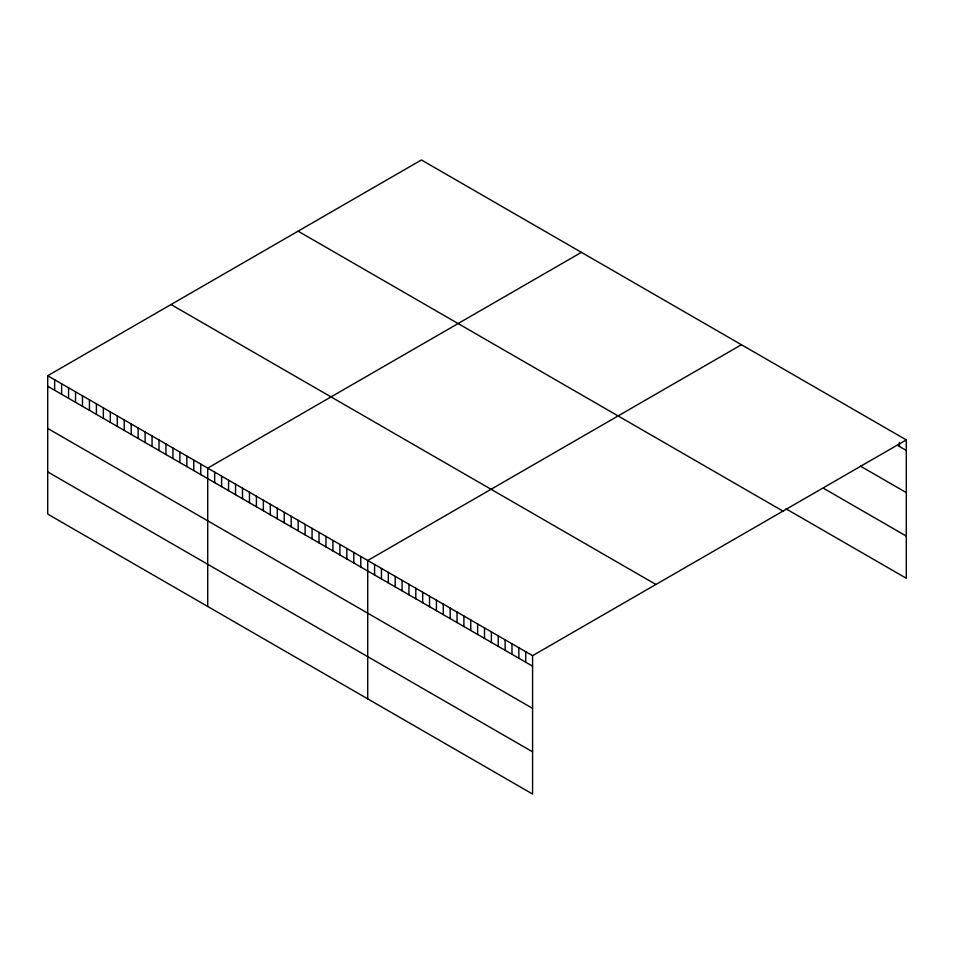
<?xml version="1.0" encoding="UTF-8"?>
<svg xmlns="http://www.w3.org/2000/svg" width="954" height="954" viewBox="0 0 954 954"><rect width="100%" height="100%" fill="white"/><g stroke="black" fill="none" stroke-linecap="round" stroke-linejoin="round"><path stroke-width="1.43" d="M47.7 375.733L532.582 655.672L532.582 794.038L47.7 514.087L47.7 375.733L421.418 159.962L906.3 439.913L906.3 578.267L786.084 508.864M581.427 252.345L207.71 468.116L207.71 606.47M741.437 344.728L367.719 560.499L367.719 698.853M532.582 655.672L906.3 439.913M897.142 445.124L906.3 450.419M860.508 466.172L906.3 492.61M823.874 488.484L906.3 536.076M298.089 231.166L782.972 511.117M171.028 304.529L655.911 584.468M47.7 386.239L532.582 666.178M47.7 428.429L532.582 708.369M47.7 471.896L532.582 751.835M899.431 442.513L899.431 446.448M525.714 651.713L525.714 662.219M518.845 647.742L518.845 658.248M511.976 643.783L511.976 654.277M505.107 639.812L505.107 650.318M498.238 635.841L498.238 646.347M491.37 631.882L491.37 642.388M484.501 627.911L484.501 638.417M477.632 623.952L477.632 634.458M470.763 619.981L470.763 630.487M463.894 616.022L463.894 626.516M457.026 612.051L457.026 622.557M450.157 608.08L450.157 618.586M443.288 604.12L443.288 614.626M436.419 600.149L436.419 610.655M429.55 596.19L429.55 606.696M422.682 592.219L422.682 602.725M415.813 588.26L415.813 598.754M408.944 584.289L408.944 594.795M402.075 580.318L402.075 590.824M395.194 576.359L395.194 586.865M388.326 572.388L388.326 582.894M381.457 568.429L381.457 578.935M374.588 564.458L374.588 574.964M360.767 556.48L360.767 566.986M353.815 552.461L353.815 562.967M346.851 548.443L346.851 558.949M339.898 544.424L339.898 554.93M332.934 540.405L332.934 550.911M325.982 536.398L325.982 546.904M319.03 532.38L319.03 542.886M312.065 528.361L312.065 538.867M305.113 524.342L305.113 534.848M298.149 520.324L298.149 530.829M291.197 516.317L291.197 526.811M284.244 512.298L284.244 522.804M277.28 508.279L277.28 518.785M270.328 504.261L270.328 514.766M263.364 500.242L263.364 510.748M256.411 496.223L256.411 506.729M249.459 492.216L249.459 502.71M242.495 488.198L242.495 498.703M235.543 484.179L235.543 494.685M228.578 480.16L228.578 490.666M221.626 476.141L221.626 486.647M214.674 472.135L214.674 482.629M200.757 464.097L200.757 474.603M193.793 460.078L193.793 470.584M186.841 456.06L186.841 466.566M179.889 452.041L179.889 462.547M172.924 448.034L172.924 458.528M165.972 444.015L165.972 454.521M159.008 439.997L159.008 450.503M152.056 435.978L152.056 446.484M145.103 431.959L145.103 442.465M138.139 427.941L138.139 438.446M131.187 423.934L131.187 434.428M124.223 419.915L124.223 430.421M117.27 415.896L117.27 426.402M110.318 411.878L110.318 422.383M103.354 407.859L103.354 418.365M96.402 403.852L96.402 414.346M89.437 399.833L89.437 410.339M82.485 395.815L82.485 406.321M75.533 391.796L75.533 402.302M68.569 387.777L68.569 398.283M61.616 383.758L61.616 394.264M54.652 379.752L54.652 390.246"/></g></svg>
